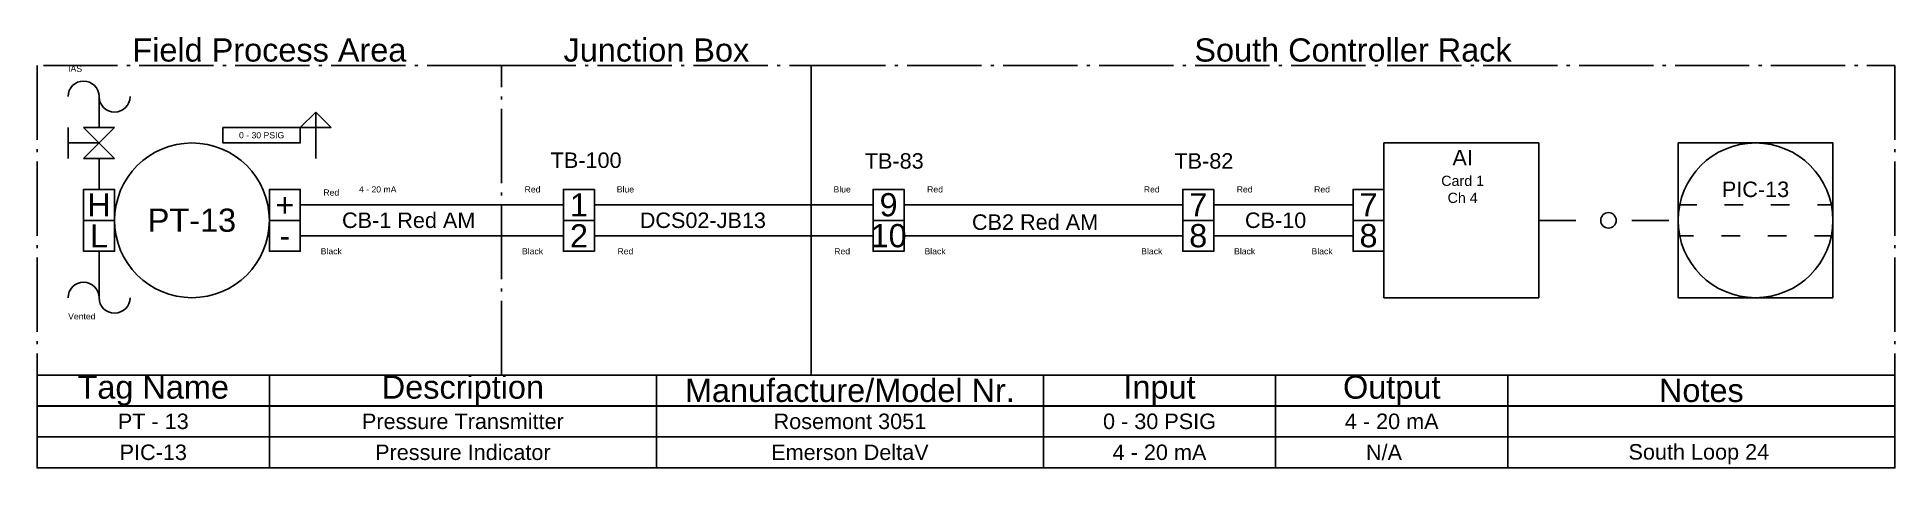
# Model space of a CAD drawing. Header units: inches. Extents: x 2.5 to 62.5, y 4.5 to 18.4.
import ezdxf

# ---------------------------------------------------------------- set-up
doc = ezdxf.new("R2010")
doc.units = ezdxf.units.IN
doc.header["$MEASUREMENT"] = 0
doc.linetypes.add('ACAD_ISO03W100', pattern=[30, 12, -18])
doc.linetypes.add('ACAD_ISO04W100', pattern=[30, 24, -3, 0, -3])
doc.styles.get("Standard").update_dxf_attribs({"font": 'arial.ttf'})

msp = doc.modelspace()

# ---------------------------------------------------------------- linework, layer by layer
for p, q in [((4.5, 15.5), (4.5, 16.5)), ((11.5, 16), (11, 15.5)), ((11.5, 14.5), (11.5, 16)), ((12, 15.5), (11.5, 16)), ((3.5, 15), (3.5, 15.5)), ((3.5, 15.5), (3.5, 14.5)), ((4, 14.5), (5, 15.5)), ((5, 15.5), (4, 15.5)), ((4, 15.5), (5, 14.5)), ((11, 15.5), (12, 15.5)), ((4.5, 15), (3.5, 15)), ((4.5, 14.5), (4, 14.5)), ((4.5, 13.5), (4.5, 14.5)), ((5, 14.5), (4.5, 14.5)), ((11, 13), (19.5, 13)), ((20.5, 13), (29.5, 13)), ((30.5, 13), (39.5, 13)), ((40.5, 13), (45, 13)), ((4.5, 11.5), (4.5, 10)), ((11, 12), (19.5, 12)), ((20.5, 12), (29.5, 12)), ((30.5, 12), (39.5, 12)), ((40.5, 12), (45, 12))]:
    msp.add_line(p, q)
at = {"linetype": 'ACAD_ISO03W100', "ltscale": 0.05}
for p, q in [((55.5, 13), (60.5, 13)), ((60.5, 12), (55.5, 12))]:
    msp.add_line(p, q, dxfattribs=at)
at = {"linetype": 'ACAD_ISO03W100', "ltscale": 0.1}
msp.add_line((51, 12.5), (55.5, 12.5), dxfattribs=at)
at = {"linetype": 'ACAD_ISO04W100', "ltscale": 0.1}
for points in [[(17.5, 17.5), (2.5, 17.5), (2.5, 7.5), (17.5, 7.5)], [(17.5, 17.5), (27.5, 17.5), (27.5, 7.5), (17.5, 7.5)], [(27.5, 17.5), (62.5, 17.5), (62.5, 7.5), (27.5, 7.5)]]:
    msp.add_lwpolyline(points, close=True, dxfattribs=at)
for points in [[(8.5, 15.5), (11, 15.5), (11, 15), (8.5, 15)], [(46, 15), (51, 15), (51, 10), (46, 10)], [(55.5, 15), (60.5, 15), (60.5, 10), (55.5, 10)], [(4, 12.5), (5, 12.5), (5, 13.5), (4, 13.5)], [(10, 12.5), (11, 12.5), (11, 13.5), (10, 13.5)], [(19.5, 12.5), (20.5, 12.5), (20.5, 13.5), (19.5, 13.5)], [(29.5, 12.5), (30.5, 12.5), (30.5, 13.5), (29.5, 13.5)], [(39.5, 12.5), (40.5, 12.5), (40.5, 13.5), (39.5, 13.5)], [(45, 12.5), (46, 12.5), (46, 13.5), (45, 13.5)], [(4, 12.5), (5, 12.5), (5, 11.5), (4, 11.5)], [(10, 12.5), (11, 12.5), (11, 11.5), (10, 11.5)], [(19.5, 12.5), (20.5, 12.5), (20.5, 11.5), (19.5, 11.5)], [(29.5, 12.5), (30.5, 12.5), (30.5, 11.5), (29.5, 11.5)], [(39.5, 12.5), (40.5, 12.5), (40.5, 11.5), (39.5, 11.5)], [(45, 12.5), (46, 12.5), (46, 11.5), (45, 11.5)], [(2.5, 7.5), (10, 7.5), (10, 6.5), (2.5, 6.5)], [(10, 7.5), (22.5, 7.5), (22.5, 6.5), (10, 6.5)], [(22.5, 7.5), (35, 7.5), (35, 6.5), (22.5, 6.5)], [(35, 7.5), (42.5, 7.5), (42.5, 6.5), (35, 6.5)], [(42.5, 7.5), (50, 7.5), (50, 6.5), (42.5, 6.5)], [(50, 7.5), (62.5, 7.5), (62.5, 6.5), (50, 6.5)], [(2.5, 6.503), (10, 6.503), (10, 5.503), (2.5, 5.503)], [(10, 6.503), (22.5, 6.503), (22.5, 5.503), (10, 5.503)], [(22.5, 6.503), (35, 6.503), (35, 5.503), (22.5, 5.503)], [(35, 6.503), (42.5, 6.503), (42.5, 5.503), (35, 5.503)], [(42.5, 6.503), (50, 6.503), (50, 5.503), (42.5, 5.503)], [(50, 6.503), (62.5, 6.503), (62.5, 5.503), (50, 5.503)], [(2.5, 5.503), (10, 5.503), (10, 4.503), (2.5, 4.503)], [(10, 5.503), (22.5, 5.503), (22.5, 4.503), (10, 4.503)], [(22.5, 5.503), (35, 5.503), (35, 4.503), (22.5, 4.503)], [(35, 5.503), (42.5, 5.503), (42.5, 4.503), (35, 4.503)], [(42.5, 5.503), (50, 5.503), (50, 4.503), (42.5, 4.503)], [(50, 5.503), (62.5, 5.503), (62.5, 4.503), (50, 4.503)]]:
    msp.add_lwpolyline(points, close=True)
for centre, radius in [((7.5, 12.5), 2.5), ((58, 12.5), 2.5), ((53.25, 12.5), 0.25)]:
    msp.add_circle(centre, radius)
for centre, start, end in [((4, 16.5), 0, 180), ((5, 16.5), 180, 0), ((4, 10), 0, 180), ((5, 10), 180, 0)]:
    msp.add_arc(centre, 0.5, start, end)

# ---------------------------------------------------------------- texts
for s, width, heights, insert, char_height, attachment_point in [('Field Process Area', 15, [0], (10, 18), 0.75, 5), ('Junction Box', 10, [0], (22.5, 18), 0.75, 5), ('South Controller Rack', 35, [0], (45, 18), 0.75, 5), ('IAS', 2.5, [0], (3.5, 17.5), 0.2, 1), ('0 - 30 PSIG', 2.5, [0], (9.75, 15.25), 0.2, 5), ('TB-100', 7.5, [0], (20.231, 14.44), 0.5, 5), ('TB-83', 7.5, [0], (30.183, 14.417), 0.5, 5), ('TB-82', 7.5, [0], (40.183, 14.417), 0.5, 5), ('AI\\P{\\H0.66x;Card 1\\PCh 4}', 4.5, [3.1], (48.541, 13.917), 0.5, 5), ('H', 1, [0], (4.5, 13), 0.75, 5), ('+', 1, [0], (10.5, 13), 0.75, 5), ('Red', 2, [0], (12, 13.398), 0.2, 5), ('4 - 20 mA', 2, [0], (13.5, 13.5), 0.2, 5), ('Red', 2, [0], (18.5, 13.5), 0.2, 5), ('1', 1, [0], (20, 13), 0.75, 5), ('Blue', 2, [0], (21.5, 13.5), 0.2, 5), ('Blue', 2, [0], (28.5, 13.5), 0.2, 5), ('9', 1, [0], (30, 13), 0.75, 5), ('Red', 2, [0], (31.5, 13.5), 0.2, 5), ('Red', 2, [0], (38.5, 13.5), 0.2, 5), ('7', 1, [0], (40, 13), 0.75, 5), ('Red', 2, [0], (41.5, 13.5), 0.2, 5), ('Red', 2, [0], (44, 13.5), 0.2, 5), ('7', 1, [0], (45.5, 13), 0.75, 5), ('PIC-13', 4.5, [3.1], (58, 13.5), 0.5, 5), ('PT-13', 4, [0], (7.5, 12.5), 0.75, 5), ('CB-1 Red AM', 7.5, [0], (14.5, 12.5), 0.5, 5), ('DCS02-JB13', 7.5, [0], (24, 12.5), 0.5, 5), ('CB2 Red AM', 7.5, [0], (34.731, 12.44), 0.5, 5), ('CB-10', 7.5, [0], (42.5, 12.5), 0.5, 5), ('L', 1, [0], (4.5, 12), 0.75, 5), ('2', 1, [0], (20, 12), 0.75, 5), ('10', 1, [0], (30, 12), 0.75, 5), ('8', 1, [0], (40, 12), 0.75, 5), ('8', 1, [0], (45.5, 12), 0.75, 5), ('-', 1, [0], (10.5, 12), 0.75, 5), ('Black', 2, [0], (12, 11.5), 0.2, 5), ('Black', 2, [0], (18.5, 11.5), 0.2, 5), ('Red', 2, [0], (21.5, 11.5), 0.2, 5), ('Red', 2, [0], (28.5, 11.5), 0.2, 5), ('Black', 2, [0], (31.5, 11.5), 0.2, 5), ('Black', 2, [0], (38.5, 11.5), 0.2, 5), ('Black', 2, [0], (41.5, 11.5), 0.2, 5), ('Black', 2, [0], (44, 11.5), 0.2, 5), ('Vented', 2, [0], (3.5, 9.5), 0.2, 1), ('Tag Name', 7.5, [0], (6.25, 7), 0.75, 5), ('Description', 12.5, [0], (16.25, 7), 0.75, 5), ('Manufacture/Model Nr.', 12.5, [0], (28.75, 7), 0.75, 5), ('Input', 7.5, [0], (38.75, 7), 0.75, 5), ('Output', 7.5, [0], (46.25, 7), 0.75, 5), ('Notes', 12.5, [0], (56.25, 7), 0.75, 5), ('PT - 13', 7.5, [0], (6.25, 6.003), 0.5, 5), ('Pressure Transmitter', 12.5, [0], (16.25, 6.003), 0.5, 5), ('Rosemont 3051', 12.5, [0], (28.75, 6.003), 0.5, 5), ('0 - 30 PSIG', 7.5, [0], (38.75, 6.003), 0.5, 5), ('4 - 20 mA', 7.5, [0], (46.25, 6.003), 0.5, 5), ('PIC-13', 7.5, [0], (6.25, 5.003), 0.5, 5), ('Pressure Indicator', 12.5, [0], (16.25, 5.003), 0.5, 5), ('Emerson DeltaV', 12.5, [0], (28.75, 5.003), 0.5, 5), ('4 - 20 mA', 7.5, [0], (38.75, 5.003), 0.5, 5), ('N/A', 7.5, [0], (46, 5), 0.5, 5), ('South Loop 24', 12.5, [0], (56.169, 4.944), 0.5, 5)]:
    msp.add_mtext_dynamic_manual_height_columns(s, width=width, gutter_width=1, heights=heights, dxfattribs=dict(insert=insert, char_height=char_height, attachment_point=attachment_point))

doc.saveas('drawing.dxf')
